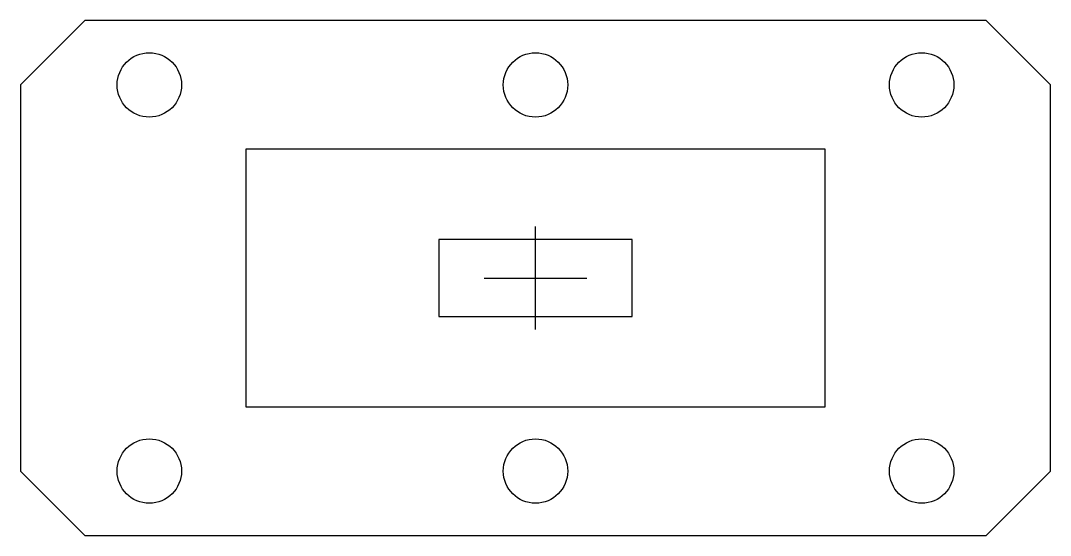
# Model space of a CAD drawing. Header units: metres. Extents: x -80 to 80, y -40 to 40.
import ezdxf

# ---------------------------------------------------------------- set-up
doc = ezdxf.new("R2010")
doc.units = ezdxf.units.M

msp = doc.modelspace()

# ---------------------------------------------------------------- linework, layer by layer
at = {"layer": 'CENTRE'}
for p, q in [((0, -8), (0, 8)), ((-8, 0), (8, 0))]:
    msp.add_line(p, q, dxfattribs=at)
at = {"layer": 'HOLES'}
for centre in [(-60, 30), (0, 30), (60, 30), (-60, -30), (0, -30), (60, -30)]:
    msp.add_circle(centre, 5, dxfattribs=at)
at = {"layer": 'OUTLINE'}
for p, q in [((-70, 40), (-80, 30)), ((70, 40), (-70, 40)), ((80, 30), (70, 40)), ((-80, 30), (-80, -30)), ((80, -30), (80, 30)), ((-80, -30), (-70, -40)), ((70, -40), (80, -30)), ((-70, -40), (70, -40))]:
    msp.add_line(p, q, dxfattribs=at)
at = {"layer": 'SLOT'}
for p, q in [((15, 6), (-15, 6)), ((-15, 6), (-15, -6)), ((15, -6), (15, 6)), ((-15, -6), (15, -6))]:
    msp.add_line(p, q, dxfattribs=at)
at = {"layer": 'WINDOW'}
for p, q in [((45, 20), (-45, 20)), ((-45, 20), (-45, -20)), ((45, -20), (45, 20)), ((-45, -20), (45, -20))]:
    msp.add_line(p, q, dxfattribs=at)

doc.saveas('drawing.dxf')
